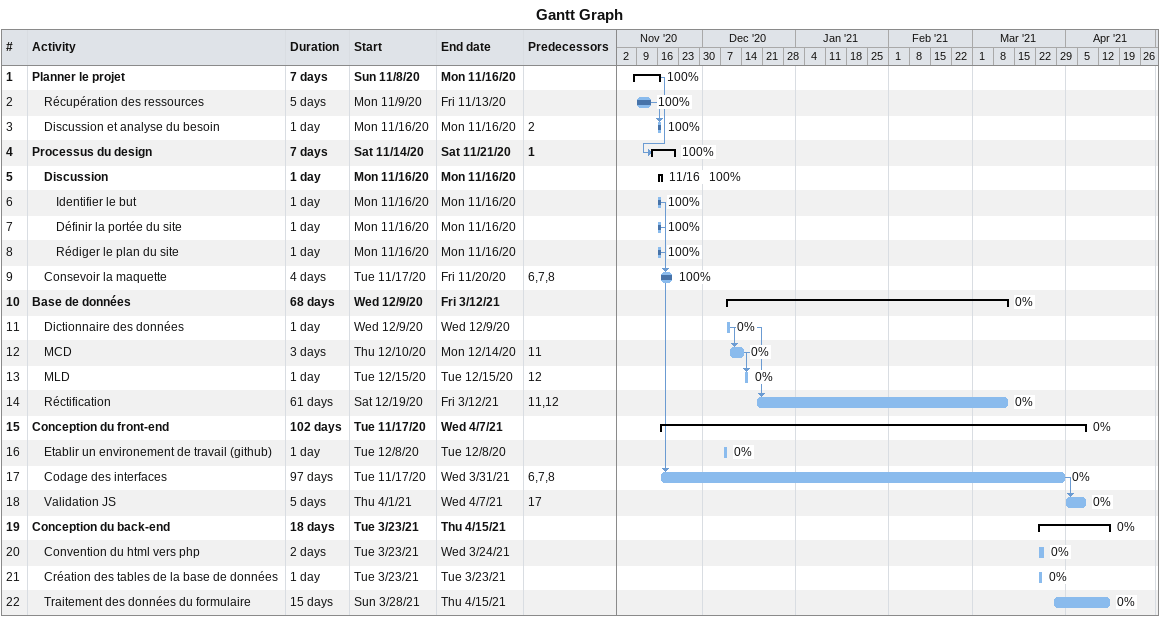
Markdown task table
Gantt Graph

| ID | Level | Task | Duration | Start | Finish | Predecessors | % complete |
|---|---|---|---|---|---|---|---|
| 1 | 1 | **Planner le projet** | 7d | 2020-11-08 | 2020-11-16 |  | 100 |
| 2 | 2 | Récupération des ressources | 5d | 2020-11-09 | 2020-11-13 |  | 100 |
| 3 | 2 | Discussion et analyse du besoin | 1d | 2020-11-16 | 2020-11-16 | 2 | 100 |
| 4 | 1 | **Processus du design** | 7d | 2020-11-14 | 2020-11-21 | 1 | 100 |
| 5 | 2 | **Discussion** | 1d | 2020-11-16 | 2020-11-16 |  | 100 |
| 6 | 3 | Identifier le but | 1d | 2020-11-16 | 2020-11-16 |  | 100 |
| 7 | 3 | Définir la portée du site | 1d | 2020-11-16 | 2020-11-16 |  | 100 |
| 8 | 3 | Rédiger le plan du site | 1d | 2020-11-16 | 2020-11-16 |  | 100 |
| 9 | 2 | Consevoir la maquette | 4d | 2020-11-17 | 2020-11-20 | 6, 7, 8 | 100 |
| 10 | 1 | **Base de données** | 68d | 2020-12-09 | 2021-03-12 |  | 0 |
| 11 | 2 | Dictionnaire des données | 1d | 2020-12-09 | 2020-12-09 |  | 0 |
| 12 | 2 | MCD | 3d | 2020-12-10 | 2020-12-14 | 11 | 0 |
| 13 | 2 | MLD | 1d | 2020-12-15 | 2020-12-15 | 12 | 0 |
| 14 | 2 | Réctification | 61d | 2020-12-19 | 2021-03-12 | 11, 12 | 0 |
| 15 | 1 | **Conception du front-end** | 102d | 2020-11-17 | 2021-04-07 |  | 0 |
| 16 | 2 | Etablir un environement de travail (github) | 1d | 2020-12-08 | 2020-12-08 |  | 0 |
| 17 | 2 | Codage des interfaces | 97d | 2020-11-17 | 2021-03-31 | 6, 7, 8 | 0 |
| 18 | 2 | Validation JS | 5d | 2021-04-01 | 2021-04-07 | 17 | 0 |
| 19 | 1 | **Conception du back-end** | 18d | 2021-03-23 | 2021-04-15 |  | 0 |
| 20 | 2 | Convention du html vers php | 2d | 2021-03-23 | 2021-03-24 |  | 0 |
| 21 | 2 | Création des tables de la base de données | 1d | 2021-03-23 | 2021-03-23 |  | 0 |
| 22 | 2 | Traitement des données du formulaire | 15d | 2021-03-28 | 2021-04-15 |  | 0 |
